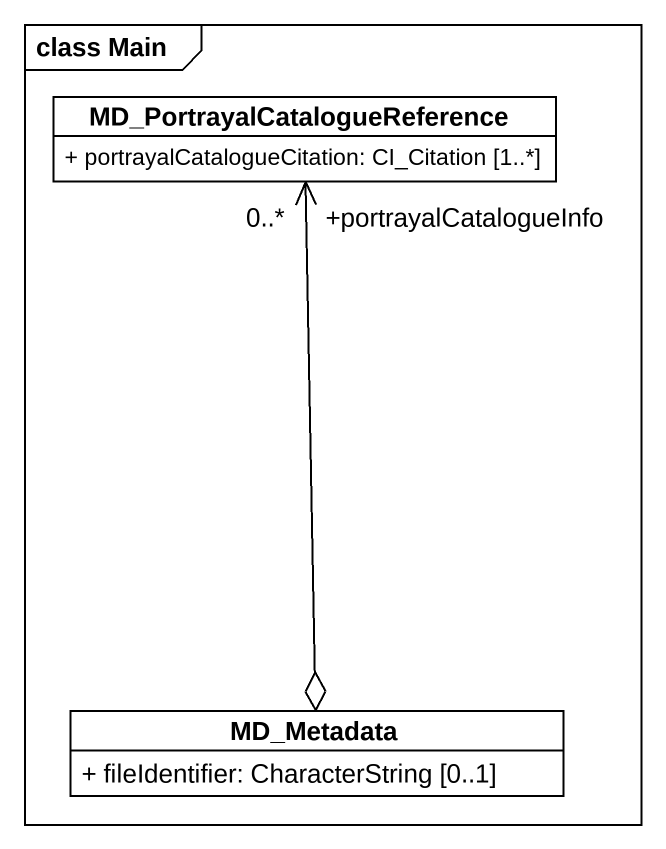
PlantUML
@startuml
mainframe class Main
hide circle
hide empty members
skinparam classAttributeIconSize 0
class "MD_PortrayalCatalogueReference" as MD_PortrayalCatalogueReferen {
  + portrayalCatalogueCitation: CI_Citation [1..*]
}
class MD_Metadata {
  + fileIdentifier: CharacterString [0..1]
}
MD_Metadata o-up-> "+portrayalCatalogueInfo\n0..*" MD_PortrayalCatalogueReferen
@enduml
